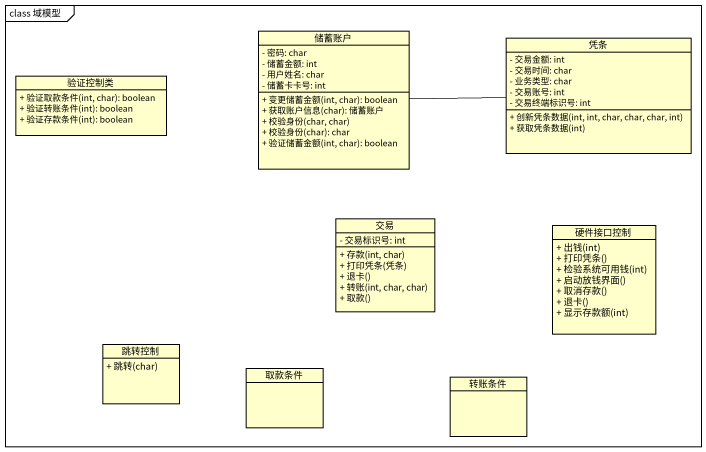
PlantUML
@startuml
mainframe class 域模型
hide circle
hide empty members
skinparam classAttributeIconSize 0
class 储蓄账户 {
  - 密码: char
  - 储蓄金额: int
  - 用户姓名: char
  - 储蓄卡卡号: int
  + 变更储蓄金额(int, char): boolean
  + 获取账户信息(char): 储蓄账户
  + 校验身份(char, char)
  + 校验身份(char): char
  + 验证储蓄金额(int, char): boolean
}
class 凭条 {
  - 交易金额: int
  - 交易时间: char
  - 业务类型: char
  - 交易账号: int
  - 交易终端标识号: int
  + 创新凭条数据(int, int, char, char, char, int)
  + 获取凭条数据(int)
}
class 验证控制类 {
  + 验证取款条件(int, char): boolean
  + 验证转账条件(int): boolean
  + 验证存款条件(int): boolean
}
class 交易 {
  - 交易标识号: int
  + 存款(int, char)
  + 打印凭条(凭条)
  + 退卡()
  + 转账(int, char, char)
  + 取款()
}
class 硬件接口控制 {
  + 出钱(int)
  + 打印凭条()
  + 检验系统可用钱(int)
  + 启动放钱界面()
  + 取消存款()
  + 退卡()
  + 显示存款额(int)
}
class 跳转控制 {
  + 跳转(char)
}
class 取款条件
class 转账条件
储蓄账户 -right- 凭条
@enduml
